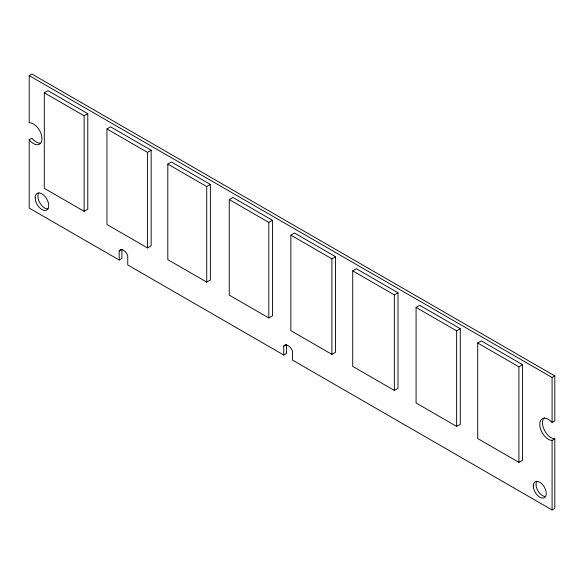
<?xml version="1.0" encoding="UTF-8"?>
<svg xmlns="http://www.w3.org/2000/svg" width="584" height="584" viewBox="0 0 584 584"><rect width="100%" height="100%" fill="white"/><g stroke="black" fill="none" stroke-linecap="round" stroke-linejoin="round"><path stroke-width="0.88" d="M119.18 260.019L119.18 250.974L121.895 249.404L121.895 258.449L119.18 260.019L29.2 208.072L29.2 139.824A12.03 6.942 60 0 0 39.968 143.854A12.03 6.942 60 0 0 39.968 131.225A12.03 6.942 60 0 0 29.2 122.815L29.2 75.613L31.916 74.044L554.8 375.928L554.8 420.911L552.084 422.473A12.184 7.037 60 0 0 539.769 424.356A12.184 7.037 60 0 0 552.084 440.453L552.084 509.956L554.8 508.387L554.8 438.883A12.184 7.037 60 0 1 544.354 430.058A12.184 7.037 60 0 1 544.354 417.677M44.296 92.783L47.954 90.673L87.775 113.668L87.775 209.211L84.118 211.32L44.296 188.325L44.296 92.783L84.118 115.778L87.775 113.668M29.2 139.824L31.916 138.255A12.03 6.942 60 0 0 40.42 143.168M106.96 128.962L110.617 126.852L151.161 150.263L151.161 245.806L147.504 247.915L106.96 224.504L106.96 128.962L147.504 152.373L151.161 150.263M167.805 164.089L171.455 161.98L210.386 184.456L210.386 279.999L206.729 282.108L167.805 259.632L167.805 164.089L206.729 186.566L210.386 184.456M229.249 199.567L232.906 197.458L272.472 220.299L272.472 315.842L268.815 317.952L229.249 295.11L229.249 199.567L268.815 222.409L272.472 220.299M290.868 235.14L294.526 233.031L335.559 256.719L335.559 352.262L331.902 354.371L290.868 330.683L290.868 235.14L331.902 258.829L335.559 256.719M352.721 270.852L356.379 268.742L398.011 292.781L398.011 388.324L394.353 390.433L352.721 366.394L352.721 270.852L394.353 294.891L398.011 292.781M286.467 344.421L286.467 353.466L283.751 355.036L283.751 345.983L285.788 344.808M416.071 307.425L419.721 305.315L460.287 328.734L460.287 424.276L456.63 426.386L416.071 402.967L416.071 307.425L456.63 330.843L460.287 328.734M477.719 343.02L481.369 340.91L522.571 364.693L522.571 460.236L518.913 462.346L477.719 438.562L477.719 343.02L518.913 366.803L522.571 364.693M29.2 75.613L552.084 377.498L554.8 375.928M552.084 440.453L554.8 438.883M283.751 355.036L127.743 264.961L127.743 255.916A6.592 3.811 60 0 0 123.458 250.186A6.592 3.811 60 0 0 119.18 250.974M552.084 509.956L292.526 360.102L292.526 351.05A7.205 4.161 60 0 0 283.751 345.983M552.084 377.498L552.084 422.473M518.913 366.803L518.913 462.346M456.63 330.843L456.63 426.386M394.353 294.891L394.353 390.433M331.902 258.829L331.902 354.371M268.815 222.409L268.815 317.952M206.729 186.566L206.729 282.108M147.504 152.373L147.504 247.915M84.118 115.778L84.118 211.32M48.07 208.911A9.607 5.548 60 0 1 39.873 202.933A9.607 5.548 60 0 1 38.792 192.844M545.726 496.524A9.162 5.285 60 0 1 537.908 490.815A9.162 5.285 60 0 1 536.879 481.194M533.294 486.005A9.162 5.285 60 0 0 543.01 498.086A9.162 5.285 60 0 0 543.01 485.136A9.162 5.285 60 0 0 533.294 486.005M35.171 197.808A9.607 5.548 60 0 0 45.355 210.481A9.607 5.548 60 0 0 45.355 196.903A9.607 5.548 60 0 0 35.171 197.808"/></g></svg>
